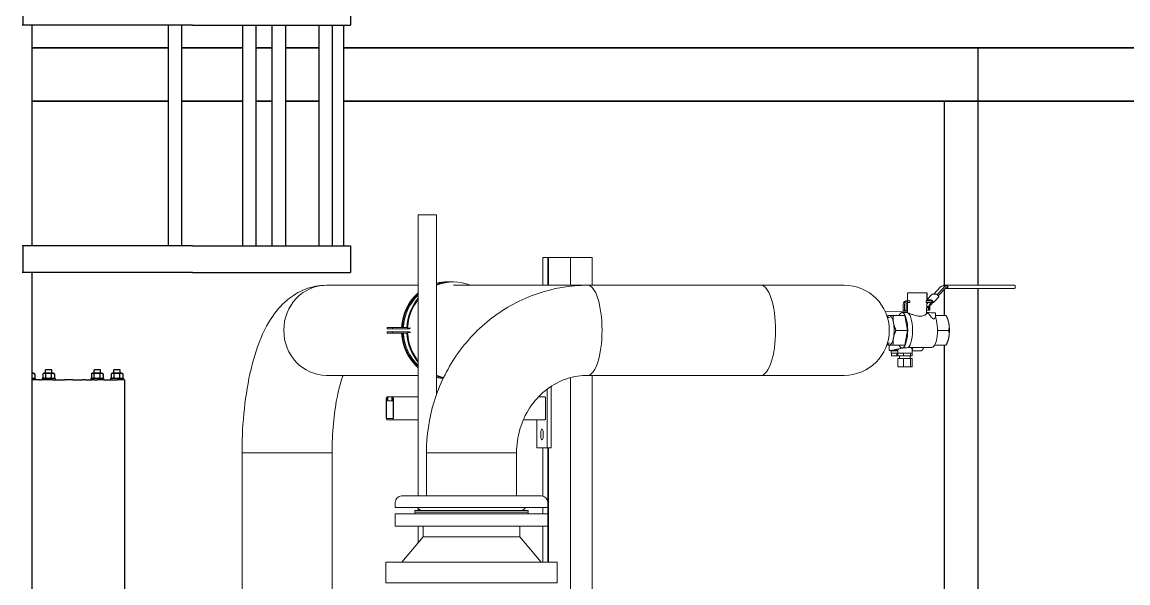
# Model space of a CAD drawing. Header units: millimetres. Extents: x -4172 to 126100, y -2 to 142133.
# Drawn here: x 113960 to 116025, y 44218 to 45265 of the extents above; entities that cross this region are included whole.
import ezdxf

# ---------------------------------------------------------------- set-up
doc = ezdxf.new("R2010")
doc.units = ezdxf.units.MM
doc.header["$LTSCALE"] = 100
doc.layers.add('P_Biomass (BM)', color=150, linetype='Continuous', lineweight=18, true_color=0x007fff)
doc.layers.add('Visible', color=7, linetype='Continuous', lineweight=25)

msp = doc.modelspace()

# ---------------------------------------------------------------- linework, layer by layer
at = {"layer": 'P_Biomass (BM)'}
for p, q in [((114733.92, 44905.08), (114699.92, 44905.08)), ((114699.92, 44380.08), (114699.92, 44905.08)), ((114733.92, 44569.5), (114733.92, 44905.08)), ((114932.73, 44825.58), (114932.94, 44825.58)), ((114932.73, 44825.58), (114932.73, 44773.73)), ((114933.62, 44825.58), (114932.94, 44825.58)), ((114933.62, 44825.58), (114938.69, 44825.58)), ((114942, 44825.58), (114938.69, 44825.58)), ((114943.13, 44825.58), (114942, 44825.58)), ((114942, 44825.58), (114942, 44773.73)), ((114943.13, 44825.58), (114943.35, 44825.58)), ((114943.13, 44825.58), (114943.13, 44773.73)), ((114944.02, 44825.58), (114943.35, 44825.58)), ((114944.02, 44825.58), (114949.09, 44825.58)), ((114981.77, 44825.58), (114949.09, 44825.58)), ((114981.77, 44825.58), (114984.48, 44825.58)), ((114984.48, 44825.58), (114989.34, 44825.58)), ((114984.48, 44825.58), (114984.48, 44773.73)), ((115022.01, 44825.58), (114989.34, 44825.58)), ((115022.01, 44825.58), (115024.73, 44825.58)), ((115024.73, 44773.73), (115024.73, 44825.58)), ((114755.87, 44780.08), (114754.26, 44780.08)), ((114765.66, 44780.08), (114764.06, 44780.08)), ((114699.92, 44773.73), (114528.36, 44773.73)), ((115016.15, 44773.73), (114765.66, 44773.73)), ((115016.15, 44773.73), (115340.04, 44773.73)), ((115495.51, 44773.73), (115340.04, 44773.73)), ((115495.51, 44773.73), (115340.04, 44773.73)), ((115613.51, 44759.59), (115613.49, 44744.49)), ((115659.99, 44757.38), (115649.94, 44746.77)), ((115660.08, 44757.41), (115667.46, 44757.35)), ((115662.9, 44757.39), (115675.57, 44770.75)), ((115668.96, 44756.27), (115682.63, 44770.69)), ((115670.97, 44754.15), (115684.64, 44768.57)), ((115679.59, 44772.51), (115681.48, 44772.51)), ((115681, 44772.51), (115681, 44772.51)), ((115681.48, 44774.01), (115688.55, 44773.95)), ((115681.48, 44774.01), (115806.04, 44774.01)), ((115681.48, 44772.51), (115688.54, 44772.45)), ((115688.54, 44767.95), (115684.08, 44767.99)), ((115686.65, 44772.45), (115688.54, 44772.45)), ((115686.65, 44769.45), (115688.54, 44769.45)), ((115688.54, 44769.45), (115688.54, 44772.45)), ((115688.54, 44767.95), (115813.1, 44767.95)), ((115689.02, 44769.44), (115689.03, 44772.44)), ((115814.65, 44769.45), (115814.65, 44772.45)), ((115605.57, 44726.49), (115605.58, 44738.49)), ((115608.14, 44726.47), (115608.15, 44738.47)), ((115610.99, 44738.47), (115610.98, 44726.47)), ((115611.27, 44744.49), (115613.49, 44744.5)), ((115613.49, 44741.45), (115613.47, 44722.44)), ((115613.83, 44741.47), (115613.84, 44744.47)), ((115617.92, 44741.46), (115613.83, 44741.47)), ((115617.92, 44744.46), (115613.84, 44744.47)), ((115617.92, 44744.46), (115617.92, 44741.46)), ((115648.52, 44741.45), (115648.52, 44744.45)), ((115648.52, 44744.45), (115656.58, 44744.45)), ((115648.52, 44741.45), (115656.58, 44741.45)), ((115649.49, 44741.45), (115649.47, 44721.04)), ((115649.49, 44744.51), (115649.51, 44744.51)), ((115652.45, 44741.45), (115649.91, 44738.77)), ((115650.02, 44746.8), (115657.41, 44746.74)), ((115650.55, 44745.75), (115651.18, 44745.08)), ((115658.59, 44745.33), (115651.52, 44745.39)), ((115658.69, 44741.88), (115655.69, 44738.72)), ((115661.29, 44741.8), (115657.03, 44737.3)), ((115660.59, 44743.21), (115658.59, 44745.33)), ((115658.9, 44745.68), (115661.57, 44742.85)), ((115660.26, 44742.88), (115661.29, 44741.8)), ((115661.29, 44741.8), (115662.09, 44741.79)), ((115672.23, 44752.43), (115662.18, 44741.82)), ((115671.63, 44753.45), (115668.95, 44756.28)), ((115572, 44724.66), (115613.48, 44725.04)), ((115598.43, 44717.12), (115577.08, 44717.12)), ((115608.63, 44717.04), (115587.28, 44717.04)), ((115608.63, 44717.04), (115598.43, 44717.12)), ((115603.51, 44722.58), (115612.5, 44722.58)), ((115608.14, 44726.47), (115605.57, 44726.49)), ((115610.98, 44726.47), (115608.14, 44726.47)), ((115613.7, 44689.49), (115608.63, 44717.04)), ((115649.47, 44722.59), (115656.99, 44722.53)), ((115649.47, 44721.58), (115650.86, 44721.58)), ((115652.3, 44733.78), (115649.48, 44733.8)), ((115652.3, 44732.49), (115649.48, 44732.49)), ((115652.3, 44732.47), (115649.48, 44732.47)), ((115649.48, 44726.38), (115654.29, 44727.52)), ((115651.3, 44732.49), (115651.31, 44733.79)), ((115652.3, 44727.53), (115652.3, 44733.78)), ((115653.74, 44727.52), (115652.3, 44727.53)), ((115665.51, 44722.53), (115653.31, 44722.63)), ((115653.75, 44733.77), (115653.74, 44727.52)), ((115655.64, 44727.52), (115653.74, 44727.52)), ((115655.64, 44733.77), (115655.64, 44727.52)), ((115665.74, 44714.14), (115665.75, 44722.52)), ((115665.75, 44717.12), (115675.66, 44717.12)), ((115665.75, 44717.04), (115685.86, 44717.04)), ((115576.12, 44713.73), (115579.83, 44713.73)), ((115688.25, 44711.84), (115687.3, 44713.98)), ((114641.89, 44695.08), (114641.89, 44692.58)), ((114641.89, 44695.08), (114651.69, 44695.08)), ((114641.89, 44692.58), (114651.69, 44692.58)), ((114641.89, 44684.08), (114641.89, 44686.58)), ((114641.89, 44686.58), (114651.69, 44686.58)), ((114641.89, 44684.08), (114651.69, 44684.08)), ((114651.69, 44695.08), (114679.31, 44695.08)), ((114651.69, 44692.58), (114651.69, 44695.08)), ((114683.46, 44692.58), (114651.69, 44692.58)), ((114651.69, 44686.58), (114651.69, 44684.08)), ((114683.46, 44686.58), (114651.69, 44686.58)), ((114651.69, 44684.08), (114679.31, 44684.08)), ((114679.26, 44694.08), (114680.06, 44694.08)), ((114679.26, 44685.07), (114680.06, 44685.07)), ((114680.06, 44694.08), (114686.07, 44693.77)), ((114680.06, 44685.07), (114686.07, 44685.39)), ((114683.52, 44693.86), (114681.15, 44693.98)), ((114683.52, 44685.3), (114681.15, 44685.17)), ((115613.7, 44689.49), (115592.35, 44689.49)), ((115608.58, 44662.04), (115613.7, 44689.49)), ((115669.66, 44689.49), (115690.93, 44689.49)), ((115575.86, 44664.58), (115575.86, 44664.58)), ((115576.12, 44665.43), (115579.83, 44665.43)), ((115579.58, 44662.08), (115579.58, 44652.91)), ((115608.58, 44662.04), (115587.23, 44662.04)), ((115603.51, 44656.58), (115612.5, 44656.58)), ((115615.09, 44657.58), (115659.38, 44657.58)), ((115622.46, 44654.84), (115622.46, 44647.08)), ((115623.03, 44657.58), (115623.03, 44654.89)), ((115664.61, 44662.04), (115685.81, 44662.04)), ((115688.25, 44667.32), (115687.32, 44665.24)), ((115581.7, 44652.08), (115585.45, 44652.08)), ((115583.26, 44652.08), (115583.26, 44647.08)), ((115583.26, 44647.08), (115583.64, 44647.08)), ((115584.2, 44647.08), (115583.64, 44647.08)), ((115583.64, 44647.08), (115583.64, 44642.08)), ((115594.05, 44642.08), (115583.64, 44642.08)), ((115583.72, 44652.08), (115583.72, 44651.08)), ((115587.18, 44651.08), (115583.72, 44651.08)), ((115584.2, 44647.08), (115593.49, 44647.08)), ((115587.18, 44652.22), (115587.18, 44651.08)), ((115587.18, 44652.22), (115595.46, 44652.22)), ((115595.46, 44651.08), (115587.18, 44651.08)), ((115594.05, 44647.08), (115593.49, 44647.08)), ((115594.76, 44647.08), (115594.05, 44647.08)), ((115594.05, 44647.08), (115594.05, 44642.08)), ((115595.84, 44642.08), (115594.05, 44642.08)), ((115594.76, 44647.08), (115595.46, 44647.08)), ((115595.46, 44653.16), (115595.46, 44647.08)), ((115595.46, 44647.08), (115595.84, 44647.08)), ((115596.4, 44647.08), (115595.84, 44647.08)), ((115595.84, 44647.08), (115595.84, 44642.08)), ((115606.26, 44642.08), (115595.84, 44642.08)), ((115606.26, 44637.08), (115595.84, 44637.08)), ((115595.84, 44637.08), (115595.84, 44621.08)), ((115596.4, 44647.08), (115605.7, 44647.08)), ((115598.96, 44642.08), (115598.96, 44637.08)), ((115606.26, 44647.08), (115605.7, 44647.08)), ((115606.96, 44647.08), (115606.26, 44647.08)), ((115606.26, 44647.08), (115606.26, 44642.08)), ((115619.38, 44642.08), (115606.26, 44642.08)), ((115619.38, 44637.08), (115606.26, 44637.08)), ((115606.26, 44637.08), (115606.26, 44621.08)), ((115606.96, 44647.08), (115618.67, 44647.08)), ((115619.38, 44647.08), (115618.67, 44647.08)), ((115618.96, 44642.08), (115618.96, 44637.08)), ((115619.52, 44647.08), (115619.38, 44647.08)), ((115619.38, 44647.08), (115619.38, 44642.08)), ((115622.09, 44642.08), (115619.38, 44642.08)), ((115622.09, 44637.08), (115619.38, 44637.08)), ((115619.38, 44637.08), (115619.38, 44621.08)), ((115619.52, 44647.08), (115622.46, 44647.08)), ((115622.09, 44647.08), (115622.09, 44642.08)), ((115622.09, 44637.08), (115622.09, 44621.08)), ((115622.46, 44651.11), (115637.58, 44651.11)), ((115606.26, 44621.08), (115595.84, 44621.08)), ((115619.38, 44621.08), (115606.26, 44621.08)), ((115622.09, 44621.08), (115619.38, 44621.08)), ((114699.92, 44605.43), (114528.36, 44605.43)), ((114984.48, 44601.23), (114984.48, 43655.58)), ((115016.15, 44605.43), (115340.04, 44605.43)), ((115024.73, 43655.58), (115024.73, 44605.43)), ((115340.04, 44605.43), (115495.51, 44605.43)), ((115340.04, 44605.43), (115495.51, 44605.43)), ((114940.54, 44469.83), (114940.54, 44579.56)), ((114948.11, 44469.83), (114948.11, 44584.9)), ((114639.97, 44561.08), (114639.97, 44526.58)), ((114640.61, 44526.58), (114640.61, 44561.08)), ((114641.93, 44565.08), (114641.25, 44565.08)), ((114641.25, 44563.08), (114641.93, 44563.08)), ((114651.66, 44565.08), (114641.93, 44565.08)), ((114642.57, 44561.08), (114642.57, 44557.58)), ((114642.57, 44557.58), (114643.21, 44557.58)), ((114643.21, 44557.58), (114643.21, 44561.08)), ((114650.37, 44557.58), (114643.21, 44557.58)), ((114650.37, 44561.08), (114650.37, 44557.58)), ((114650.37, 44557.58), (114651.01, 44557.58)), ((114651.01, 44557.58), (114651.01, 44561.08)), ((114652.97, 44557.58), (114651.01, 44557.58)), ((114652.33, 44565.08), (114651.66, 44565.08)), ((114651.66, 44563.08), (114652.33, 44563.08)), ((114699.92, 44565.08), (114652.33, 44565.08)), ((114652.97, 44561.08), (114652.97, 44526.58)), ((114653.62, 44526.58), (114653.62, 44561.08)), ((114936.44, 44565.08), (114924.32, 44565.08)), ((114937.73, 44561.08), (114937.73, 44526.58)), ((114652.33, 44524.58), (114641.25, 44524.58)), ((114641.25, 44522.58), (114652.33, 44522.58)), ((114699.92, 44522.58), (114652.33, 44522.58)), ((114936.44, 44522.58), (114896.23, 44522.58)), ((114921.27, 44522.58), (114921.27, 44469.83)), ((114928.66, 44491.83), (114928.66, 44497.83)), ((114933.15, 44497.83), (114933.15, 44491.83)), ((114921.27, 44469.83), (114940.54, 44469.83)), ((114932.73, 44469.83), (114932.73, 44379.71)), ((114948.11, 44469.83), (114940.54, 44469.83)), ((114942, 44469.83), (114942, 44256.58)), ((114943.13, 44469.83), (114943.13, 44256.58)), ((114370.68, 44460.58), (114370.68, 44109.08)), ((114370.68, 44460.58), (114538.98, 44460.58)), ((114538.98, 44460.58), (114538.98, 44123.48)), ((114715.13, 44380.08), (114715.13, 44460.58)), ((114883.43, 44460.58), (114715.13, 44460.58)), ((114883.43, 44380.08), (114883.43, 44460.58)), ((114656.78, 44358.58), (114656.78, 44368.08)), ((114669.81, 44380.08), (114668.78, 44380.08)), ((114669.81, 44380.08), (114670.5, 44380.08)), ((114719.3, 44380.08), (114670.5, 44380.08)), ((114719.3, 44380.08), (114723.15, 44380.08)), ((114815.64, 44380.08), (114723.15, 44380.08)), ((114815.64, 44380.08), (114820.4, 44380.08)), ((114902.4, 44380.08), (114820.4, 44380.08)), ((114902.4, 44380.08), (114905.28, 44380.08)), ((114929.78, 44380.08), (114905.28, 44380.08)), ((114941.78, 44358.58), (114941.78, 44368.08)), ((114941.78, 44358.58), (114656.78, 44358.58)), ((114656.78, 44346.58), (114941.78, 44346.58)), ((114656.78, 44346.58), (114656.78, 44323.58)), ((114694.28, 44349.58), (114692.55, 44346.58)), ((114905.28, 44352.58), (114693.28, 44352.58)), ((114693.28, 44349.58), (114693.28, 44352.58)), ((114905.28, 44349.58), (114693.28, 44349.58)), ((114699.92, 44352.58), (114699.92, 44356.43)), ((114904.28, 44349.58), (114906.01, 44346.58)), ((114905.28, 44349.58), (114905.28, 44352.58)), ((114932.73, 44358.58), (114932.73, 44346.58)), ((114941.78, 44346.58), (114941.78, 44323.58)), ((114656.78, 44323.58), (114941.78, 44323.58)), ((114699.92, 44292.58), (114699.92, 44323.58)), ((114709.28, 44323.58), (114709.28, 44303.58)), ((114889.28, 44323.58), (114889.28, 44303.58)), ((114932.73, 44323.58), (114932.73, 44256.58)), ((114709.28, 44303.58), (114669.28, 44256.58)), ((114709.28, 44303.58), (114889.28, 44303.58)), ((114889.28, 44303.58), (114929.28, 44256.58)), ((114639.28, 44256.58), (114959.28, 44256.58)), ((114639.28, 44256.58), (114639.28, 44217.58)), ((114959.28, 44256.58), (114959.28, 44217.58)), ((114639.28, 44217.58), (114959.28, 44217.58))]:
    msp.add_line(p, q, dxfattribs=at)
for centre, radius, start, end in [((115495.51, 44689.58), 84.15, 270, 90), ((115495.51, 44689.58), 84.15, 270, 90), ((115813.1, 44769.45), 1.5, 270, 272.45974), ((114668.78, 44368.08), 12, 90, 180), ((114929.78, 44368.08), 12, 0, 90), ((114708.28, 44363.58), 11, 207.03569, 270), ((114890.28, 44363.58), 11, 270, 332.96431)]:
    msp.add_arc(centre, radius, start, end, dxfattribs=at)
for centre, major_axis, ratio, start_param, end_param in [((114765.66, 44689.58), (0, 90.5), 0.9470423, 5.9063511, 6.6626216), ((114755.87, 44689.58), (0, 90.5), 0.9470423, 6.2353983, 6.5421981), ((114764.06, 44689.58), (0, 90.5), 0.9470423, 0, 0.3593481), ((114754.26, 44689.58), (0, 90.5), 0.9470423, 0, 0.2396818), ((114528.36, 44689.58), (0, -84.15), 0.9470423, 3.1415927, 6.2831853), ((114754.26, 44689.58), (0, 90.5), 0.9470423, 0.6868342, 1.5099854), ((114755.87, 44689.58), (0, 90.5), 0.9470423, 0.7113082, 1.5099854), ((114755.87, 44689.58), (0, 88.5), 0.9470423, 0.1861553, 0.2650055), ((115016.15, 44689.58), (0, 84.15), 0.3211089, 3.1415927, 6.2831853), ((115340.04, 44689.58), (0, 84.15), 0.3211089, 3.1415927, 6.2831853), ((115661.08, 44756.35), (-1.09, 1.03), 0.2252352, 6.0460514, 6.2831853), ((115668.47, 44756.29), (-1.09, 1.03), 0.2252352, 4.4752551, 6.0460514), ((115679.58, 44766.51), (0.05, 6), 0.9470388, 0.0080288, 0.793427), ((115681.48, 44772.51), (0, 1.5), 0.3211089, 6.280463, 7.8512593), ((115686.64, 44766.45), (0.05, 6), 0.9470388, 0.0080288, 0.793427), ((115686.64, 44766.45), (0.03, 3), 0.9470388, 0.0080288, 0.793427), ((115688.54, 44769.45), (0, -1.5), 0.3211089, 6.280463, 7.8512593), ((115688.54, 44772.45), (0, 1.5), 0.3211089, 4.7096666, 6.280463), ((114755.87, 44689.58), (0, 88.5), 0.9470423, 0.7309516, 1.5086094), ((114764.06, 44689.58), (0, 90.5), 0.9470423, 0.8455906, 1.5099854), ((114765.66, 44689.58), (0, 90.5), 0.9470423, 0.8743019, 1.5210048), ((115611.26, 44738.49), (0.05, 6), 0.9470388, 0.0080288, 1.5788251), ((115613.83, 44738.47), (0.05, 6), 0.9470388, 0.0080288, 1.5788251), ((115613.83, 44738.47), (0.03, 3), 0.9470388, 0.0080288, 1.5788251), ((115631.49, 44744.48), (-18, 0.02), 0.0025782, 0.0000003, 0.7165696), ((115631.49, 44744.48), (18, -0.02), 0.0025782, 5.952623, 6.2831853), ((115654.6, 44733.82), (-0.06, -7), 0.9470388, 3.9350196, 4.0301929), ((115649.52, 44747.51), (-0.03, -3), 0.9470388, 0.0080288, 0.793427), ((115651.03, 44745.74), (-1.09, 1.03), 0.2252352, 6.0460514, 7.6168478), ((115660.38, 44733.77), (-0.06, -7), 0.9470388, 3.9350196, 4.7204178), ((115660.38, 44733.77), (-0.04, -5), 0.9470388, 3.9350196, 4.7204178), ((115656.58, 44747.45), (-0.03, -3), 0.9470388, 0.0080288, 0.793427), ((115656.58, 44747.45), (-0.05, -6), 0.9470388, 0.0080288, 0.793427), ((115658.41, 44745.68), (-1.09, 1.03), 0.2252352, 4.4752551, 6.0460514), ((115661.09, 44742.85), (1.09, -1.03), 0.2252352, 6.0460514, 7.6168478), ((115671.14, 44753.46), (1.09, -1.03), 0.2252352, 0, 1.3336625), ((115579.83, 44689.58), (0, 27.5), 0.3211089, 6.280463, 6.7381363), ((115579.83, 44689.58), (0, 27.5), 0.3211089, 5.2332654, 6.280463), ((115603.51, 44689.58), (0, 33), 0.3211089, 2.5582752, 6.8665027), ((115616.78, 44689.58), (0, 38.47), 0.3211089, 0.2709116, 0.3990306), ((115612.5, 44689.58), (0, 33), 0.3211089, 3.1415927, 6.2831853), ((115649.05, 44722.63), (4.5, 0), 0.0025782, 0.3269013, 1.4762016), ((115650.86, 44689.58), (0, 32), 0.3211089, 5.6447517, 6.2831853), ((115661.25, 44722.53), (-4.5, 0), 0.0025782, 0.3269013, 3.4684939), ((115579.83, 44689.58), (0, -27.5), 0.3211089, 1.0444752, 2.0916728), ((115659.38, 44689.58), (0, -32), 0.3211089, 0, 2.474019), ((115683.06, 44689.58), (0, -27.5), 0.3211089, 2.0916728, 2.5139012), ((115683.06, 44689.58), (0, -27.5), 0.3211089, 1.0444752, 2.0916728), ((114754.26, 44689.58), (0, -90.5), 0.9470423, 4.7731999, 5.5963511), ((114755.87, 44689.58), (0, -90.5), 0.9470423, 4.7731999, 5.5718771), ((114755.87, 44689.58), (0, -88.5), 0.9470423, 4.7745759, 5.5522338), ((114764.06, 44689.58), (0, -90.5), 0.9470423, 4.7731999, 5.4375948), ((114765.66, 44689.58), (0, -90.5), 0.9470423, 4.7621806, 5.4088834), ((114764.86, 44689.58), (0, -86), 0.9470423, 4.6625974, 4.6774982), ((114764.86, 44689.58), (0, 86), 0.9470423, 1.6056871, 1.6205879), ((115579.83, 44689.58), (0, -27.5), 0.3211089, 6.280463, 7.3276605), ((115683.06, 44689.58), (0, -27.5), 0.3211089, 0.6276915, 1.0444752), ((115579.83, 44689.58), (0, -27.5), 0.3211089, 5.8282344, 6.280463), ((115616.78, 44689.58), (0, -38.47), 0.3211089, 0.5302324, 0.5885012), ((115637.58, 44689.58), (0, -38.47), 0.3211089, 0, 0.5885012), ((115585.45, 44752.08), (0, -100), 0.3211089, 0, 0.0539264), ((114765.66, 44689.58), (0, -90.5), 0.9470423, 5.903749, 6.0657966), ((114764.06, 44689.58), (0, -90.5), 0.9470423, 5.9238372, 6.083081), ((114755.87, 44689.58), (0, -88.5), 0.9470423, 6.0181798, 6.09703), ((114755.87, 44689.58), (0, -90.5), 0.9470423, 6.0241725, 6.1727191), ((114754.26, 44689.58), (0, -90.5), 0.9470423, 6.0435035, 6.1906323), ((114641.25, 44561.08), (0, 4), 0.3211089, 0, 1.5707963), ((114641.25, 44561.08), (0, 2), 0.3211089, 0, 1.5707963), ((114641.93, 44561.08), (0, 4), 0.3211089, 4.712389, 6.2831853), ((114641.93, 44561.08), (0, 2), 0.3211089, 4.712389, 6.2831853), ((114651.66, 44561.08), (0, 4), 0.3211089, 0, 1.5707963), ((114651.66, 44561.08), (0, 2), 0.3211089, 0, 1.5707963), ((114652.33, 44561.08), (0, 4), 0.3211089, 4.712389, 6.2831853), ((114652.33, 44561.08), (0, 2), 0.3211089, 4.712389, 6.2831853), ((114936.44, 44561.08), (0, 4), 0.3211089, 4.712389, 6.2831853), ((114641.25, 44526.58), (0, -4), 0.3211089, 4.712389, 6.2831853), ((114641.25, 44526.58), (0, -2), 0.3211089, 4.712389, 6.2831853), ((114652.33, 44526.58), (0, -4), 0.3211089, 0, 1.5707963), ((114652.33, 44526.58), (0, -2), 0.3211089, 0, 1.5707963), ((114936.44, 44526.58), (0, -4), 0.3211089, 0, 1.5707963), ((114930.9, 44497.83), (0, 7), 0.3211089, 4.712389, 7.8539816), ((114930.9, 44491.83), (0, -7), 0.3211089, 4.712389, 7.8539816)]:
    msp.add_ellipse(centre, major_axis=major_axis, ratio=ratio, start_param=start_param, end_param=end_param, dxfattribs=at)
msp.add_ellipse((115631.51, 44759.58), major_axis=(-18, 0.02), ratio=0.0025782, dxfattribs=at)
for points, knots in [([(114528.36, 44773.73), (114514.68, 44773.73), (114501.11, 44770.98), (114475.96, 44761.35), (114464.84, 44754.21), (114442.51, 44735.67), (114433.07, 44723.8), (114412.79, 44692.59), (114404.22, 44672.49), (114389.92, 44629.04), (114384.44, 44605.7), (114376.11, 44556.31), (114373.31, 44530.3), (114371.07, 44489.47), (114370.68, 44475.02), (114370.68, 44460.58)], [6.2831853, 6.2831853, 6.2831853, 6.2831853, 6.4055291, 6.4055291, 6.5436653, 6.5436653, 6.7422497, 6.7422497, 7.056409, 7.056409, 7.3705682, 7.3705682, 7.6847275, 7.6847275, 7.8539816, 7.8539816, 7.8539816, 7.8539816]), ([(114528.36, 44773.73), (114514.68, 44773.73), (114501.11, 44770.98), (114475.96, 44761.35), (114464.84, 44754.21), (114442.51, 44735.67), (114433.07, 44723.8), (114412.79, 44692.59), (114404.22, 44672.49), (114389.92, 44629.04), (114384.44, 44605.7), (114376.11, 44556.31), (114373.31, 44530.3), (114371.07, 44489.47), (114370.68, 44475.02), (114370.68, 44460.58)], [3.1415927, 3.1415927, 3.1415927, 3.1415927, 3.2639365, 3.2639365, 3.4020726, 3.4020726, 3.6006571, 3.6006571, 3.9148163, 3.9148163, 4.2289756, 4.2289756, 4.5431349, 4.5431349, 4.712389, 4.712389, 4.712389, 4.712389]), ([(114715.13, 44460.58), (114715.13, 44492.91), (114719.97, 44525.23), (114738.96, 44586.96), (114753.12, 44616.35), (114789.63, 44669.41), (114811.98, 44693.07), (114862.93, 44732.15), (114891.52, 44747.57), (114952.07, 44768.34), (114984.01, 44773.71), (115016.02, 44773.73), (115016.09, 44773.73), (115016.15, 44773.73)], [4.712389, 4.712389, 4.712389, 4.712389, 5.0265482, 5.0265482, 5.3407075, 5.3407075, 5.6548668, 5.6548668, 5.969026, 5.969026, 6.2825349, 6.2825349, 6.2831853, 6.2831853, 6.2831853, 6.2831853]), ([(114715.13, 44460.58), (114715.13, 44492.91), (114719.97, 44525.23), (114738.96, 44586.96), (114753.12, 44616.35), (114789.63, 44669.41), (114811.98, 44693.07), (114862.93, 44732.15), (114891.52, 44747.57), (114952.07, 44768.34), (114984.01, 44773.71), (115016.02, 44773.73), (115016.09, 44773.73), (115016.15, 44773.73)], [3.1415927, 3.1415927, 3.1415927, 3.1415927, 3.4557519, 3.4557519, 3.7699112, 3.7699112, 4.0840704, 4.0840704, 4.3982297, 4.3982297, 4.7117386, 4.7117386, 4.712389, 4.712389, 4.712389, 4.712389]), ([(115806.04, 44774.01), (115808.11, 44774), (115809.81, 44773.99), (115812.18, 44773.97), (115812.85, 44773.97), (115813.18, 44773.96), (115813.21, 44773.95), (115813.28, 44773.95), (115813.3, 44773.95), (115813.34, 44773.94), (115813.36, 44773.94), (115813.41, 44773.93), (115813.43, 44773.93), (115813.48, 44773.92), (115813.51, 44773.91), (115813.6, 44773.89), (115813.67, 44773.86), (115813.88, 44773.77), (115814.02, 44773.69), (115814.25, 44773.48), (115814.36, 44773.36), (115814.52, 44773.09), (115814.58, 44772.94), (115814.64, 44772.67), (115814.65, 44772.56), (115814.65, 44772.45)], [0, 0, 0, 0, 0.9491944, 0.9491944, 1.8818283, 1.8818283, 1.9863532, 1.9863532, 2.0150477, 2.0150477, 2.0329066, 2.0329066, 2.0446704, 2.0446704, 2.0564612, 2.0564612, 2.0803343, 2.0803343, 2.1280929, 2.1280929, 2.17553, 2.17553, 2.222956, 2.222956, 2.2563589, 2.2563589, 2.2563589, 2.2563589]), ([(115814.65, 44769.45), (115814.65, 44769.29), (115814.62, 44769.12), (115814.52, 44768.82), (115814.44, 44768.68), (115814.25, 44768.42), (115814.13, 44768.31), (115813.94, 44768.18), (115813.88, 44768.14), (115813.75, 44768.08), (115813.69, 44768.05), (115813.59, 44768.02), (115813.55, 44768.01), (115813.47, 44767.99), (115813.43, 44767.98), (115813.37, 44767.97), (115813.35, 44767.97), (115813.31, 44767.96), (115813.29, 44767.96), (115813.24, 44767.95), (115813.22, 44767.95), (115813.19, 44767.95), (115813.17, 44767.95), (115813.16, 44767.95)], [0, 0, 0, 0, 0.04877315, 0.04877315, 0.09665345, 0.09665345, 0.14450483, 0.14450483, 0.16756817, 0.16756817, 0.18785857, 0.18785857, 0.20171852, 0.20171852, 0.22013306, 0.22013306, 0.23651406, 0.23651406, 0.26199897, 0.26199897, 0.31805224, 0.31805224, 0.35131094, 0.35131094, 0.35131094, 0.35131094]), ([(115649.47, 44721.04), (115649.47, 44720.92), (115649.44, 44720.8), (115649.14, 44720.17), (115648.51, 44719.52), (115646.65, 44718.24), (115645.46, 44717.62), (115643.08, 44716.77), (115642.02, 44716.48), (115640.38, 44716.2), (115639.88, 44716.14), (115639.09, 44716.06), (115638.81, 44716.04), (115638.27, 44716.01), (115638.02, 44716), (115637.6, 44715.99), (115637.42, 44715.99), (115637.25, 44715.99), (115636.15, 44715.99), (115634.98, 44716.07), (115632.61, 44716.38), (115631.4, 44716.61), (115629.01, 44717.17), (115627.84, 44717.51), (115625.58, 44718.2), (115624.5, 44718.56), (115622.51, 44719.25), (115621.53, 44719.59), (115619.66, 44720.24), (115618.78, 44720.54), (115617.19, 44721.04), (115616.49, 44721.24), (115615.63, 44721.43), (115615.4, 44721.48), (115615.18, 44721.51)], [-19.0154721, -19.0154721, -19.0154721, -19.0154721, -18.8218938, -18.8218938, -18.1440759, -18.1440759, -17.5248435, -17.5248435, -17.1128589, -17.1128589, -16.9430395, -16.9430395, -16.8479196, -16.8479196, -16.7677188, -16.7677188, -16.7122811, -16.7122811, -16.7122811, -16.3632847, -16.3632847, -16.0142883, -16.0142883, -15.6652918, -15.6652918, -15.3162954, -15.3162954, -14.9689468, -14.9689468, -14.6215982, -14.6215982, -14.2742495, -14.2742495, -14.1259425, -14.1259425, -14.1259425, -14.1259425]), ([(115665.74, 44714.14), (115665.74, 44714.03), (115665.74, 44713.93), (115665.67, 44713.32), (115665.47, 44712.83), (115664.92, 44712.1), (115664.59, 44711.8), (115663.95, 44711.47), (115663.72, 44711.38), (115663.22, 44711.26), (115662.96, 44711.23), (115662.69, 44711.23), (115662.42, 44711.23), (115662.13, 44711.26), (115661.57, 44711.38), (115661.28, 44711.47), (115660.45, 44711.8), (115659.92, 44712.1), (115658.9, 44712.83), (115658.36, 44713.32), (115657.5, 44714.32), (115657.18, 44714.83), (115656.98, 44715.28)], [-0.6170208, -0.6170208, -0.6170208, -0.6170208, -0.5686098, -0.5686098, -0.3421438, -0.3421438, -0.1710719, -0.1710719, -0.085536, -0.085536, 0, 0, 0, 0.085536, 0.085536, 0.1710719, 0.1710719, 0.3421438, 0.3421438, 0.5686098, 0.5686098, 0.7950758, 0.7950758, 0.7950758, 0.7950758]), ([(115579.58, 44652.91), (115579.58, 44652.72), (115579.66, 44652.57), (115580.27, 44652.11), (115581.3, 44652), (115584.86, 44652.29), (115587.66, 44652.83), (115594.75, 44654.44), (115599.02, 44655.52), (115603.7, 44656.58)], [-4.7630693, -4.7630693, -4.7630693, -4.7630693, -4.3135958, -4.3135958, -3.1227585, -3.1227585, -1.6264559, -1.6264559, -0.064064, -0.064064, -0.064064, -0.064064]), ([(115595.46, 44653.16), (115595.47, 44653.37), (115595.73, 44653.63), (115596.73, 44654.23), (115597.64, 44654.64), (115600.04, 44655.47), (115601.52, 44655.9), (115603.53, 44656.37), (115604.03, 44656.48), (115604.54, 44656.58)], [9.8383255, 9.8383255, 9.8383255, 9.8383255, 10.2690593, 10.2690593, 10.7937745, 10.7937745, 11.3184897, 11.3184897, 11.4787285, 11.4787285, 11.4787285, 11.4787285]), ([(115614.94, 44657.47), (115615.98, 44657.41), (115616.97, 44657.31), (115619.19, 44656.94), (115620.29, 44656.61), (115621.8, 44655.9), (115622.31, 44655.47), (115622.45, 44654.98), (115622.46, 44654.91), (115622.46, 44654.84)], [12.5126248, 12.5126248, 12.5126248, 12.5126248, 12.8467489, 12.8467489, 13.3561686, 13.3561686, 13.8808839, 13.8808839, 13.9712336, 13.9712336, 13.9712336, 13.9712336]), ([(115616.46, 44657.58), (115617.08, 44657.52), (115617.67, 44657.44), (115619.62, 44657.11), (115620.76, 44656.77), (115622.41, 44655.97), (115622.89, 44655.52), (115623.1, 44654.71), (115622.92, 44654.35), (115622.46, 44654.02)], [-1.9248602, -1.9248602, -1.9248602, -1.9248602, -1.7027674, -1.7027674, -1.1397398, -1.1397398, -0.5606326, -0.5606326, -0.0624924, -0.0624924, -0.0624924, -0.0624924]), ([(114559.5, 44605.43), (114558.93, 44603.92), (114558.34, 44602.3), (114555.05, 44592.72), (114552.29, 44582.9), (114547, 44558.76), (114544.55, 44543.97), (114540.76, 44511.02), (114539.52, 44492.67), (114539.03, 44469.59), (114538.98, 44465.08), (114538.98, 44460.58)], [3.84499301, 3.84499301, 3.84499301, 3.84499301, 3.89264588, 3.89264588, 4.11313402, 4.11313402, 4.36859669, 4.36859669, 4.64546179, 4.64546179, 4.71238898, 4.71238898, 4.71238898, 4.71238898]), ([(114883.43, 44460.58), (114883.43, 44475.5), (114885.57, 44490.41), (114893.89, 44518.83), (114900.09, 44532.3), (114915.97, 44556.71), (114925.73, 44567.57), (114947.67, 44585.52), (114959.89, 44592.56), (114985.46, 44602.26), (114998.82, 44604.93), (115013.53, 44605.41), (115014.84, 44605.43), (115016.15, 44605.43)], [4.712389, 4.712389, 4.712389, 4.712389, 5.0121689, 5.0121689, 5.314327, 5.314327, 5.6241048, 5.6241048, 5.9382641, 5.9382641, 6.2524233, 6.2524233, 6.2831853, 6.2831853, 6.2831853, 6.2831853]), ([(114883.43, 44460.58), (114883.43, 44475.5), (114885.57, 44490.41), (114893.89, 44518.83), (114900.09, 44532.3), (114915.97, 44556.71), (114925.73, 44567.57), (114947.67, 44585.52), (114959.89, 44592.56), (114985.46, 44602.26), (114998.82, 44604.93), (115013.53, 44605.41), (115014.84, 44605.43), (115016.15, 44605.43)], [3.1415927, 3.1415927, 3.1415927, 3.1415927, 3.4413726, 3.4413726, 3.7435307, 3.7435307, 4.0533085, 4.0533085, 4.3674677, 4.3674677, 4.681627, 4.681627, 4.712389, 4.712389, 4.712389, 4.712389]), ([(114670.5, 44380.08), (114670.39, 44380.08), (114670.28, 44380.08), (114669.94, 44380.08), (114669.8, 44380.08), (114669.77, 44380.08), (114669.78, 44380.08), (114669.81, 44380.08)], [-2.19527918, -2.19527918, -2.19527918, -2.19527918, -2.09934923, -2.09934923, -1.8229843, -1.8229843, -1.70977025, -1.70977025, -1.70977025, -1.70977025]), ([(114723.15, 44380.08), (114722.86, 44380.08), (114722.58, 44380.08), (114721.49, 44380.08), (114720.74, 44380.08), (114719.8, 44380.08), (114719.55, 44380.08), (114719.3, 44380.08)], [-2.19527918, -2.19527918, -2.19527918, -2.19527918, -2.09934923, -2.09934923, -1.8229843, -1.8229843, -1.70977025, -1.70977025, -1.70977025, -1.70977025]), ([(114820.4, 44380.08), (114820.1, 44380.08), (114819.8, 44380.08), (114818.61, 44380.08), (114817.69, 44380.08), (114816.4, 44380.08), (114816.02, 44380.08), (114815.64, 44380.08)], [-2.19527918, -2.19527918, -2.19527918, -2.19527918, -2.09934923, -2.09934923, -1.8229843, -1.8229843, -1.70977025, -1.70977025, -1.70977025, -1.70977025]), ([(114905.28, 44380.08), (114905.22, 44380.08), (114905.16, 44380.08), (114904.49, 44380.08), (114903.63, 44380.08), (114902.53, 44380.08), (114902.46, 44380.08), (114902.4, 44380.08)], [-3.22529875, -3.22529875, -3.22529875, -3.22529875, -3.17709695, -3.17709695, -2.68834505, -2.68834505, -2.65935601, -2.65935601, -2.65935601, -2.65935601])]:
    msp.add_open_spline(points, degree=3, knots=knots, dxfattribs=at)
for points, weights in [([(115577.08, 44717.12), (115576.43, 44715.82), (115575.86, 44714.57)], [1.68820457608, 1.70993431069, 1.72804809925]), ([(115579.86, 44717.08), (115577.49, 44717.1), (115577.08, 44717.12)], [1.81878765449, 1.81878765449, 1.68820457608]), ([(115587.28, 44717.04), (115582.22, 44717.06), (115579.86, 44717.08)], [1.68820457608, 1.81878765449, 1.81878765449]), ([(115587.49, 44703.26), (115586.31, 44709.66), (115587.28, 44717.04)], [1.81878765449, 1.81878765449, 1.68820457608]), ([(115675.66, 44717.12), (115680.72, 44717.1), (115683.08, 44717.08)], [1.68820457608, 1.81878765449, 1.81878765449]), ([(115683.08, 44717.08), (115685.45, 44717.06), (115685.86, 44717.04)], [1.81878765449, 1.81878765449, 1.68820457608]), ([(115685.86, 44717.04), (115689.54, 44709.66), (115690.72, 44703.26)], [1.68820457608, 1.81878765449, 1.81878765449]), ([(115592.35, 44689.49), (115588.67, 44696.87), (115587.49, 44703.26)], [1.68820457608, 1.81878765449, 1.81878765449]), ([(115690.72, 44703.26), (115691.9, 44696.87), (115690.93, 44689.49)], [1.81878765449, 1.81878765449, 1.68820457608]), ([(115587.23, 44662.04), (115586.28, 44669.39), (115587.47, 44675.76)], [1.68820457608, 1.81878765449, 1.81878765449]), ([(115587.47, 44675.76), (115588.66, 44682.14), (115592.35, 44689.49)], [1.81878765449, 1.81878765449, 1.68820457608]), ([(115690.69, 44675.76), (115689.51, 44669.39), (115685.81, 44662.04)], [1.81878765449, 1.81878765449, 1.68820457608]), ([(115690.93, 44689.49), (115691.88, 44682.14), (115690.69, 44675.76)], [1.68820457608, 1.81878765449, 1.81878765449]), ([(115575.86, 44664.58), (115576.41, 44663.38), (115577.04, 44662.12)], [1.72664593566, 1.70909650036, 1.68820457608]), ([(115577.04, 44662.12), (115577.44, 44662.1), (115579.81, 44662.08)], [1.68820457608, 1.81878765449, 1.81878765449]), ([(115579.81, 44662.08), (115582.17, 44662.06), (115587.23, 44662.04)], [1.81878765449, 1.81878765449, 1.68820457608])]:
    msp.add_rational_spline(points, weights, degree=2, dxfattribs=at)
at = {"layer": 'Visible'}
for p, q in [((113961.03, 45310.08), (113961.03, 45260.08)), ((114573.44, 45310.08), (114573.44, 45260.08)), ((113961.03, 45260.08), (113959.92, 45260.08)), ((114278.21, 45260.08), (113961.03, 45260.08)), ((113978.57, 44847.58), (113978.57, 45260.08)), ((114232.9, 45260.08), (114232.9, 44847.58)), ((114257.9, 45260.08), (114257.9, 44847.58)), ((114278.21, 45260.08), (114573.44, 45260.08)), ((114371.67, 45260.08), (114371.67, 44847.58)), ((114396.67, 45260.08), (114396.67, 44847.58)), ((114426.61, 45260.08), (114426.61, 44847.58)), ((114451.61, 45260.08), (114451.61, 44847.58)), ((114514.07, 45260.08), (114514.07, 44847.58)), ((114539.07, 45260.08), (114539.07, 44847.58)), ((114560.31, 45260.08), (114560.31, 44847.58)), ((113978.57, 45217.58), (114232.9, 45217.58)), ((114232.9, 45217.58), (113978.57, 45217.58)), ((114257.9, 45217.58), (114371.67, 45217.58)), ((114371.67, 45217.58), (114257.9, 45217.58)), ((114396.67, 45217.58), (114426.61, 45217.58)), ((114426.61, 45217.58), (114396.67, 45217.58)), ((114451.61, 45217.58), (114514.07, 45217.58)), ((114514.07, 45217.58), (114451.61, 45217.58)), ((114560.31, 45217.58), (117447.53, 45217.58)), ((115745.65, 45217.58), (114560.31, 45217.58)), ((115745.65, 44774.01), (115745.65, 45217.58)), ((117447.53, 45217.58), (115745.65, 45217.58)), ((113978.57, 45117.58), (114232.9, 45117.58)), ((114232.9, 45117.58), (113978.57, 45117.58)), ((114257.9, 45117.58), (114371.67, 45117.58)), ((114371.67, 45117.58), (114257.9, 45117.58)), ((114396.67, 45117.58), (114426.61, 45117.58)), ((114426.61, 45117.58), (114396.67, 45117.58)), ((114451.61, 45117.58), (114514.07, 45117.58)), ((114514.07, 45117.58), (114451.61, 45117.58)), ((114560.31, 45117.58), (117320.71, 45117.58)), ((115683.06, 45117.58), (114560.31, 45117.58)), ((117320.71, 45117.58), (115683.06, 45117.58)), ((115683.06, 44774.01), (115683.06, 45117.58)), ((113961.03, 44847.58), (113959.92, 44847.58)), ((113961.03, 44847.58), (113961.03, 44797.58)), ((114278.21, 44847.58), (113961.03, 44847.58)), ((114278.21, 44847.58), (114573.44, 44847.58)), ((114573.44, 44847.58), (114573.44, 44797.58)), ((113961.03, 44797.58), (113959.92, 44797.58)), ((114278.21, 44797.58), (113961.03, 44797.58)), ((113978.57, 42797.58), (113978.57, 44797.58)), ((114278.21, 44797.58), (114573.44, 44797.58)), ((115649.51, 44759.56), (115649.49, 44744.46)), ((115683.06, 44717.08), (115683.06, 44766.9)), ((115745.65, 43454.73), (115745.65, 44767.95)), ((115683.06, 43454.73), (115683.06, 44662.04)), ((114015.5, 44615.58), (114003.5, 44615.58)), ((114003.5, 44609.58), (114003.5, 44615.58)), ((114015.5, 44609.58), (114015.5, 44615.58)), ((114106.22, 44615.58), (114094.22, 44615.58)), ((114094.22, 44609.58), (114094.22, 44615.58)), ((114106.22, 44609.58), (114106.22, 44615.58)), ((114143.19, 44615.58), (114131.19, 44615.58)), ((114131.19, 44609.58), (114131.19, 44615.58)), ((114143.19, 44609.58), (114143.19, 44615.58)), ((113981.13, 44609.58), (113978.57, 44609.58)), ((113984.53, 44599.58), (113978.57, 44599.58)), ((113992.48, 44597.08), (113978.57, 44597.08)), ((113981.13, 44609.58), (113983.09, 44608.45)), ((113981.13, 44599.58), (113983.09, 44600.71)), ((113983.47, 44608.21), (113983.47, 44600.95)), ((113984.53, 44599.58), (113984.53, 44597.08)), ((113992.48, 44597.08), (113995.14, 44597.08)), ((113995.14, 44597.08), (113995.51, 44597.08)), ((114016.74, 44597.08), (113995.51, 44597.08)), ((114021.5, 44599.58), (113997.5, 44599.58)), ((113997.5, 44599.58), (113997.5, 44597.08)), ((113998.56, 44608.21), (113998.56, 44600.95)), ((114000.9, 44609.58), (113998.94, 44608.45)), ((114000.9, 44599.58), (113998.94, 44600.71)), ((114018.1, 44609.58), (114000.9, 44609.58)), ((114003.35, 44608.21), (114003.35, 44600.95)), ((114014.3, 44608.21), (114014.3, 44600.95)), ((114016.74, 44597.08), (114032.39, 44597.08)), ((114018.1, 44609.58), (114020.06, 44608.45)), ((114018.1, 44599.58), (114020.06, 44600.71)), ((114020.44, 44608.21), (114020.44, 44600.95)), ((114021.5, 44599.58), (114021.5, 44597.08)), ((114032.39, 44597.08), (114039.39, 44597.08)), ((114054.72, 44597.08), (114039.39, 44597.08)), ((114054.72, 44597.08), (114062.78, 44597.08)), ((114062.78, 44597.08), (114073.09, 44597.08)), ((114078.52, 44597.08), (114073.09, 44597.08)), ((114078.52, 44597.08), (114091, 44597.08)), ((114112.22, 44599.58), (114088.22, 44599.58)), ((114088.22, 44599.58), (114088.22, 44597.08)), ((114089.28, 44608.21), (114089.28, 44600.95)), ((114091.62, 44609.58), (114089.66, 44608.45)), ((114091.62, 44599.58), (114089.66, 44600.71)), ((114094.6, 44597.08), (114091, 44597.08)), ((114108.82, 44609.58), (114091.62, 44609.58)), ((114094.07, 44608.21), (114094.07, 44600.95)), ((114094.6, 44597.08), (114095.77, 44597.08)), ((114095.77, 44597.08), (114100.39, 44597.08)), ((114112.6, 44597.08), (114100.39, 44597.08)), ((114105.01, 44608.21), (114105.01, 44600.95)), ((114108.82, 44609.58), (114110.78, 44608.45)), ((114108.82, 44599.58), (114110.78, 44600.71)), ((114111.16, 44608.21), (114111.16, 44600.95)), ((114112.22, 44599.58), (114112.22, 44597.08)), ((114112.6, 44597.08), (114119.19, 44597.08)), ((114119.19, 44597.08), (114137.47, 44597.08)), ((114149.19, 44599.58), (114125.19, 44599.58)), ((114125.19, 44599.58), (114125.19, 44597.08)), ((114126.25, 44608.21), (114126.25, 44600.95)), ((114128.59, 44609.58), (114126.63, 44608.45)), ((114128.59, 44599.58), (114126.63, 44600.71)), ((114145.79, 44609.58), (114128.59, 44609.58)), ((114131.04, 44608.21), (114131.04, 44600.95)), ((114151.19, 44597.08), (114137.47, 44597.08)), ((114141.99, 44608.21), (114141.99, 44600.95)), ((114145.79, 44609.58), (114147.75, 44608.45)), ((114145.79, 44599.58), (114147.75, 44600.71)), ((114148.13, 44608.21), (114148.13, 44600.95)), ((114149.19, 44599.58), (114149.19, 44597.08)), ((114151.19, 44597.08), (114151.19, 44122.58))]:
    msp.add_line(p, q, dxfattribs=at)
for points, weights in [([(113983.47, 44608.21), (113980.91, 44609.53), (113978.57, 44608.75)], [1, 1.12547412584, 1.0474097712]), ([(113978.57, 44600.41), (113980.91, 44599.63), (113983.47, 44600.95)], [1.0474097712, 1.12547412584, 1]), ([(113983.09, 44608.45), (113983.28, 44608.34), (113983.47, 44608.21)], [1.02033045515, 1.01093868914, 1]), ([(113983.47, 44600.95), (113983.28, 44600.82), (113983.09, 44600.71)], [1, 1.01093868914, 1.02033045515]), ([(114003.35, 44608.21), (114000.96, 44609.79), (113998.56, 44608.21)], [1, 1.15470053838, 1]), ([(113998.56, 44600.95), (114000.96, 44599.36), (114003.35, 44600.95)], [1, 1.15470053838, 1]), ([(114014.3, 44608.21), (114008.83, 44609.79), (114003.35, 44608.21)], [1, 1.15470053838, 1]), ([(114003.35, 44600.95), (114008.83, 44599.36), (114014.3, 44600.95)], [1, 1.15470053838, 1]), ([(114020.44, 44608.21), (114017.37, 44609.79), (114014.3, 44608.21)], [1, 1.15470053838, 1]), ([(114014.3, 44600.95), (114017.37, 44599.36), (114020.44, 44600.95)], [1, 1.15470053838, 1]), ([(114020.06, 44608.45), (114020.25, 44608.34), (114020.44, 44608.21)], [1.02033045515, 1.01093868914, 1]), ([(114020.44, 44600.95), (114020.25, 44600.82), (114020.06, 44600.71)], [1, 1.01093868914, 1.02033045515]), ([(114094.07, 44608.21), (114091.67, 44609.79), (114089.28, 44608.21)], [1, 1.15470053838, 1]), ([(114089.28, 44600.95), (114091.67, 44599.36), (114094.07, 44600.95)], [1, 1.15470053838, 1]), ([(114105.01, 44608.21), (114099.54, 44609.79), (114094.07, 44608.21)], [1, 1.15470053838, 1]), ([(114094.07, 44600.95), (114099.54, 44599.36), (114105.01, 44600.95)], [1, 1.15470053838, 1]), ([(114111.16, 44608.21), (114108.09, 44609.79), (114105.01, 44608.21)], [1, 1.15470053838, 1]), ([(114105.01, 44600.95), (114108.09, 44599.36), (114111.16, 44600.95)], [1, 1.15470053838, 1]), ([(114110.78, 44608.45), (114110.97, 44608.34), (114111.16, 44608.21)], [1.02033045515, 1.01093868914, 1]), ([(114111.16, 44600.95), (114110.97, 44600.82), (114110.78, 44600.71)], [1, 1.01093868914, 1.02033045515]), ([(114131.04, 44608.21), (114128.65, 44609.79), (114126.25, 44608.21)], [1, 1.15470053838, 1]), ([(114126.25, 44600.95), (114128.65, 44599.36), (114131.04, 44600.95)], [1, 1.15470053838, 1]), ([(114141.99, 44608.21), (114136.52, 44609.79), (114131.04, 44608.21)], [1, 1.15470053838, 1]), ([(114131.04, 44600.95), (114136.52, 44599.36), (114141.99, 44600.95)], [1, 1.15470053838, 1]), ([(114148.13, 44608.21), (114145.06, 44609.79), (114141.99, 44608.21)], [1, 1.15470053838, 1]), ([(114141.99, 44600.95), (114145.06, 44599.36), (114148.13, 44600.95)], [1, 1.15470053838, 1]), ([(114147.75, 44608.45), (114147.94, 44608.34), (114148.13, 44608.21)], [1.02033045515, 1.01093868914, 1]), ([(114148.13, 44600.95), (114147.94, 44600.82), (114147.75, 44600.71)], [1, 1.01093868914, 1.02033045515])]:
    msp.add_rational_spline(points, weights, degree=2, dxfattribs=at)

doc.saveas('drawing.dxf')
